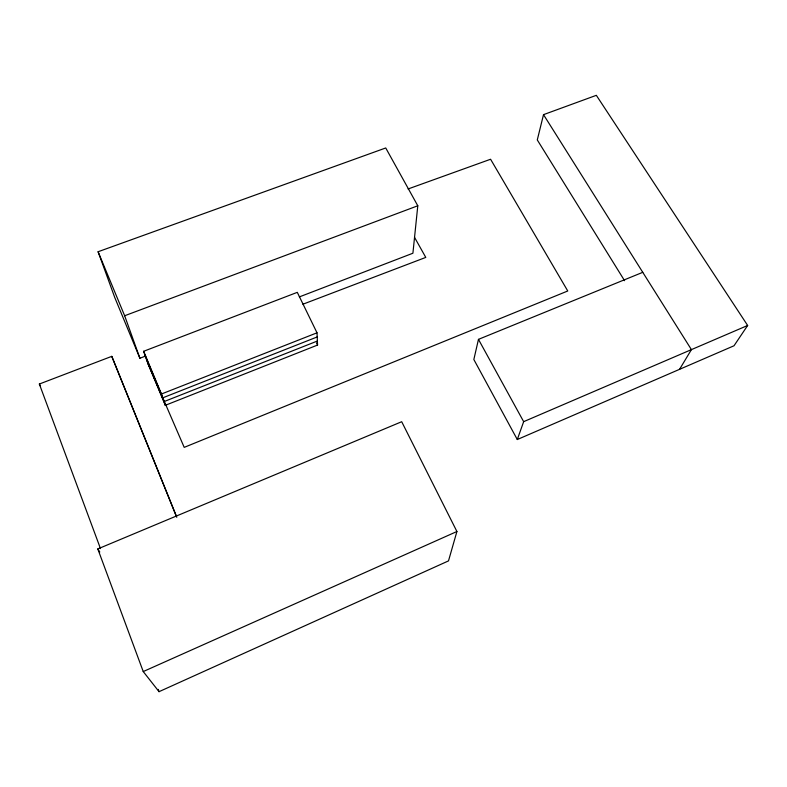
<?xml version="1.0" encoding="UTF-8"?>
<svg xmlns="http://www.w3.org/2000/svg" width="787" height="787" viewBox="0 0 787 787"><rect width="100%" height="100%" fill="white"/><g stroke="black" fill="none" stroke-linecap="round" stroke-linejoin="round"><path stroke-width="1.18" d="M145.634 356.029L139.899 358.242L114.784 297.575L98.1 251.742L385.738 147.966L417.789 205.781L412.909 253.227L299.345 296.906M642.763 272.322L478.466 339.364L473.843 359.511L517.295 439.53L734.015 345.768L747.65 325.474L596.33 95.325L543.512 114.646L537.285 139.938L624.583 280.703M456.913 531.51L448.501 560.895L159.043 691.675L143.234 671.557L97.795 548.933L401.695 421.714L456.913 531.51L143.234 671.557M517.295 439.53L523.66 421.665L747.65 325.474M679.545 369.329L691.419 349.625L543.512 114.646M317.387 341.027L164.05 401.596L146.461 359.364M165.319 405.315L317.564 345.05L317.013 332.812L297.299 292.351L143.647 351.287L147.838 363.309L165.319 405.315L161.453 394.002L143.647 351.287M161.453 394.002L317.013 332.812M317.2 336.944L162.761 397.828L145.064 355.35M100.49 548.618L39.35 384.026L111.784 356.344L176.79 517.216M302.887 304.235L425.777 257.408L414.542 237.369M98.1 251.742L124.661 315.754L417.789 205.781M408.06 188.978L490.586 159.249L567.761 290.983L184.207 447.37L147.838 363.309M97.795 548.933L99.792 552.002M39.35 384.026L40.511 386.092M478.466 339.364L523.66 421.665M316.522 342.896L317.564 345.05M111.784 356.344L176.465 516.636M158.187 689.392L159.043 691.675M124.661 315.754L139.899 358.242"/></g></svg>
